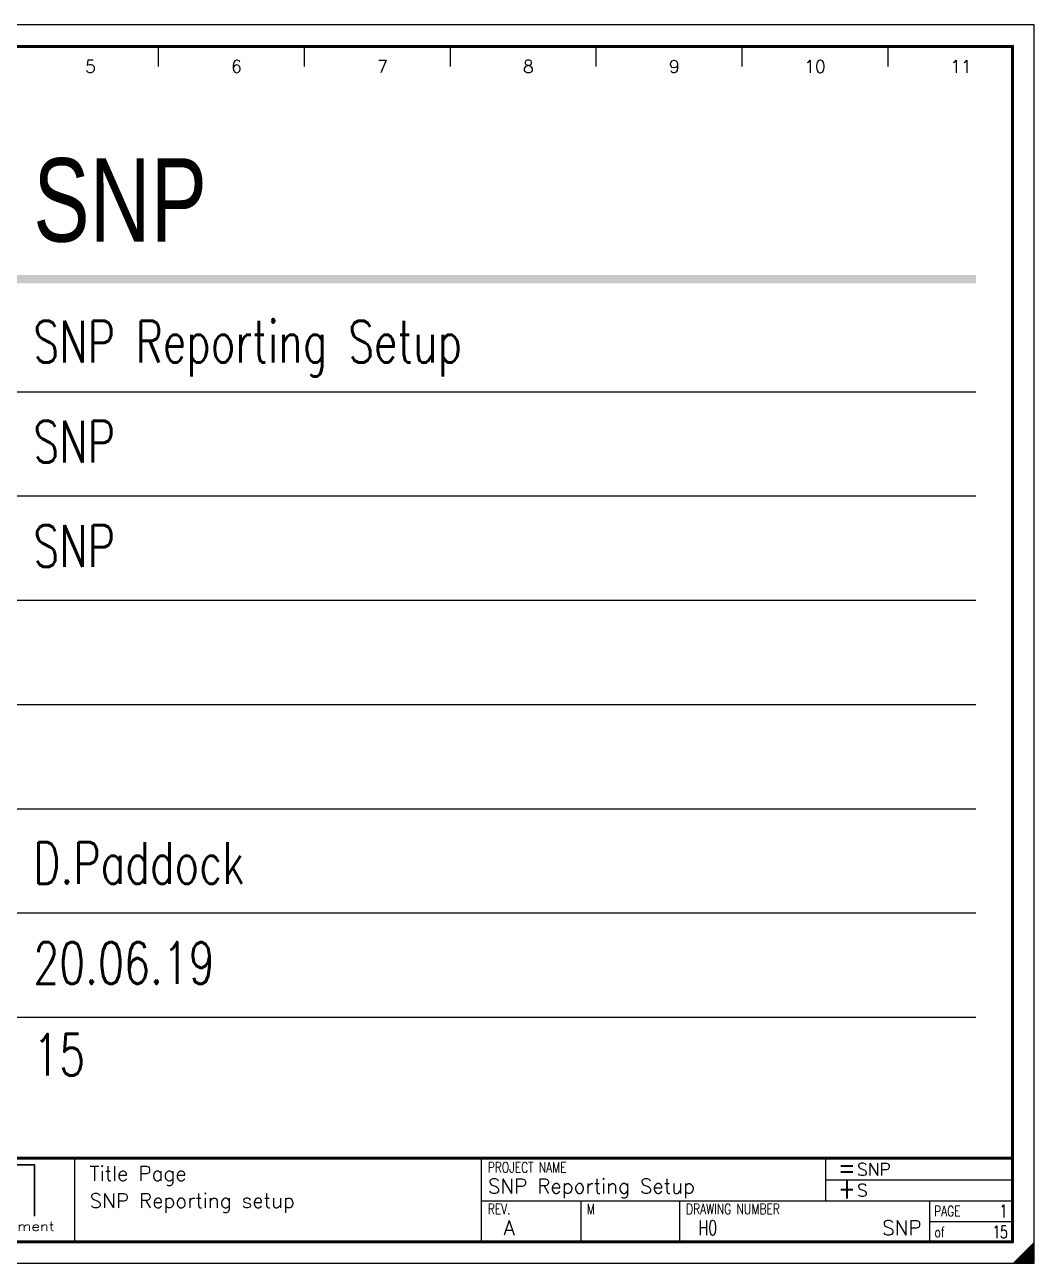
# Model space of a CAD drawing. Extents: x 0 to 420, y 0 to 297.
# Drawn here: x 178 to 420, y 0 to 297 of the extents above; entities that cross this region are included whole.
import ezdxf
from ezdxf.enums import TextEntityAlignment as Align

# ---------------------------------------------------------------- set-up
doc = ezdxf.new("R2010")
doc.units = 0
doc.header["$LTSCALE"] = 25
doc.layers.get('0').update_dxf_attribs({"linetype": 'CONTINUOUS'})
for name, color, linetype in [('255', 7, 'CONTINUOUS'), ('ECS_LEV_PG_FRAME', 7, 'CONTINUOUS'), ('ECS_LEV_PG_LADDER', 7, 'CONTINUOUS'), ('ECS_LEV_PH_DATA', 7, 'CONTINUOUS'), ('ECS_LEV_PH_LOGO', 7, 'CONTINUOUS'), ('ECS_LXV_TEXT', 7, 'CONTINUOUS')]:
    doc.layers.add(name, color=color, linetype=linetype)
doc.styles.add('ROMANS', font='ROMANS.SHX', dxfattribs={"oblique": 0.017453})
doc.styles.add('SANSSERIF', font='sas_____', dxfattribs={"width": 0.725, "height": 20})
doc.styles.get("Standard").update_dxf_attribs({"font": 'romans.shx'})

# ---------------------------------------------------------------- blocks, each defined once
blk = doc.blocks.new('__TEXT_')
blk = doc.blocks.new('__PHTEXT_')
blk = doc.blocks.new('osilogo')
at = {"layer": '255', "color": 7, "linetype": 'Continuous'}
for p, q in [((0.0252, 0.5096), (1.196, 0.5096)), ((0.0252, 0.5058), (1.1923, 0.5058)), ((1.1923, 0.5058), (1.1923, 0.1237)), ((1.196, 0.5096), (1.196, 0.1237)), ((1.1923, 0.1237), (1.196, 0.1237))]:
    blk.add_line(p, q, dxfattribs=at)
blk = doc.blocks.new('sylvania')
at = {"xscale": 32, "yscale": 32, "zscale": 32}
blk.add_blockref('osilogo', (2.02, 7.4), dxfattribs=at)
at = {"layer": 'ECS_LXV_TEXT', "color": 7, "linetype": 'Continuous'}
ref = blk.add_blockref('__TEXT_', (0, 0), dxfattribs=at)
ref.add_attrib('ECS_T_TEXT_0.0', 'Equipment Development', dxfattribs={"color": 7, "linetype": 'Continuous', "height": 2.2, "width": 1.2}).set_placement((2.44, 8.84), align=Align.MIDDLE_LEFT)
ref = blk.add_blockref('__TEXT_', (0, 0), dxfattribs=at)
ref.add_attrib('ECS_T_TEXT_0.0', 'H0', dxfattribs={"color": 7, "linetype": 'Continuous', "height": 3.5, "style": 'ROMANS', "width": 0.725}).set_placement((204, 8.5), align=Align.MIDDLE_RIGHT)

msp = doc.modelspace()

# ---------------------------------------------------------------- linework, layer by layer
at = {"layer": 'ECS_LEV_PG_FRAME', "color": 7, "linetype": 'Continuous'}
for p, q in [((420, 297), (0, 297)), ((420, 0), (420, 297)), ((0, 0), (420, 0))]:
    msp.add_line(p, q, dxfattribs=at)
at = {"layer": 'ECS_LEV_PG_LADDER', "linetype": 'Continuous'}
for p, q in [((210, 287), (210, 292)), ((245, 287), (245, 292)), ((280, 287), (280, 292)), ((315, 287), (315, 292)), ((350, 287), (350, 292)), ((385, 287), (385, 292))]:
    msp.add_line(p, q, dxfattribs=at)
at = {"layer": 'ECS_LEV_PH_DATA', "linetype": 'Continuous', "ltscale": 0.33}
for p, q in [((5, 292), (415, 292)), ((5, 291.8), (415, 291.8)), ((5, 291.6), (415, 291.6)), ((414.6, 5), (414.6, 292)), ((414.8, 5), (414.8, 292)), ((415, 5), (415, 292)), ((5, 25.4), (415, 25.4)), ((5, 25.2), (415, 25.2)), ((5, 25), (415, 25)), ((190, 5), (190, 25)), ((287.5, 5), (287.5, 25)), ((370, 15), (370, 25)), ((370, 20), (415, 20)), ((287.46, 15), (415, 15)), ((335, 5), (335, 15)), ((395, 5), (395, 15)), ((395, 10), (415, 10)), ((5, 5.4), (415, 5.4)), ((5, 5.2), (415, 5.2)), ((5, 5), (415, 5)), ((415, 0), (420, 5)), ((415.25, 0), (420, 4.75)), ((415.5, 0), (420, 4.5)), ((415.75, 0), (420, 4.25)), ((416, 0), (420, 4)), ((416.25, 0), (420, 3.75)), ((416.5, 0), (420, 3.5)), ((416.75, 0), (420, 3.25)), ((417, 0), (420, 3)), ((420, 0), (420, 5)), ((415, 0), (420, 0)), ((417.25, 0), (420, 2.75)), ((417.5, 0), (420, 2.5)), ((417.75, 0), (420, 2.25)), ((418, 0), (420, 2)), ((418.25, 0), (420, 1.75)), ((418.5, 0), (420, 1.5)), ((418.75, 0), (420, 1.25)), ((419, 0), (420, 1)), ((419.25, 0), (420, 0.75)), ((419.5, 0), (420, 0.5)), ((419.75, 0), (420, 0.25))]:
    msp.add_line(p, q, dxfattribs=at)
at = {"layer": 'ECS_LEV_PH_DATA', "linetype": 'Continuous'}
for p, q in [((28, 209), (406, 209)), ((28, 184), (406, 184)), ((28, 159), (406, 159)), ((28, 134), (406, 134)), ((28, 109), (406, 109)), ((28, 84), (406, 84)), ((28, 59), (406, 59))]:
    msp.add_line(p, q, dxfattribs=at)
at = {"layer": 'ECS_LEV_PH_DATA', "linetype": 'Continuous', "ltscale": 0.33}
msp.add_lwpolyline([(311.25, 15), (311.25, 5)], dxfattribs=at)
at = {"layer": 'ECS_LEV_PH_DATA', "ltscale": 0.33}
msp.add_solid([(28, 237), (406, 237), (28, 235), (406, 235)], dxfattribs=at)

# ---------------------------------------------------------------- block references
at = {"layer": 'ECS_LEV_PG_LADDER', "linetype": 'Continuous'}
ref = msp.add_blockref('__TEXT_', (70, 47), dxfattribs=at)
ref.add_attrib('?', '5', dxfattribs={"linetype": 'Continuous', "height": 3, "style": 'ROMANS'}).set_placement((195, 287), align=Align.MIDDLE_RIGHT)
ref = msp.add_blockref('__TEXT_', (105, 47), dxfattribs=at)
ref.add_attrib('?', '6', dxfattribs={"linetype": 'Continuous', "height": 3, "style": 'ROMANS'}).set_placement((230, 287), align=Align.MIDDLE_RIGHT)
ref = msp.add_blockref('__TEXT_', (140, 47), dxfattribs=at)
ref.add_attrib('?', '7', dxfattribs={"linetype": 'Continuous', "height": 3, "style": 'ROMANS'}).set_placement((265, 287), align=Align.MIDDLE_RIGHT)
ref = msp.add_blockref('__TEXT_', (175, 47), dxfattribs=at)
ref.add_attrib('?', '8', dxfattribs={"linetype": 'Continuous', "height": 3, "style": 'ROMANS'}).set_placement((300, 287), align=Align.MIDDLE_RIGHT)
ref = msp.add_blockref('__TEXT_', (210, 47), dxfattribs=at)
ref.add_attrib('?', '9', dxfattribs={"linetype": 'Continuous', "height": 3, "style": 'ROMANS'}).set_placement((335, 287), align=Align.MIDDLE_RIGHT)
ref = msp.add_blockref('__TEXT_', (245, 47), dxfattribs=at)
ref.add_attrib('?', '10', dxfattribs={"linetype": 'Continuous', "height": 3, "style": 'ROMANS'}).set_placement((370, 287), align=Align.MIDDLE_RIGHT)
ref = msp.add_blockref('__TEXT_', (280, 47), dxfattribs=at)
ref.add_attrib('?', '11', dxfattribs={"linetype": 'Continuous', "height": 3, "style": 'ROMANS'}).set_placement((405, 287), align=Align.MIDDLE_RIGHT)
at = {"layer": 'ECS_LEV_PH_DATA', "linetype": 'Continuous'}
ref = msp.add_blockref('__PHTEXT_', (0, 0), dxfattribs=at)
ref.add_attrib('?title02_0.0', 'SNP', dxfattribs={"height": 20, "style": 'SANSSERIF', "width": 0.725}).set_placement((180, 255), align=Align.MIDDLE_LEFT)
ref = msp.add_blockref('__PHTEXT_', (0, 0), dxfattribs=at)
ref.add_attrib('?title01_0.0', 'SNP Reporting Setup', dxfattribs={"height": 10, "style": 'ROMANS', "width": 0.725}).set_placement((180, 221), align=Align.MIDDLE_LEFT)
ref = msp.add_blockref('__PHTEXT_', (0, 0), dxfattribs=at)
ref.add_attrib('?install_0.0', 'SNP', dxfattribs={"height": 10, "style": 'ROMANS', "width": 0.725}).set_placement((180, 197), align=Align.MIDDLE_LEFT)
ref = msp.add_blockref('__PHTEXT_', (0, 0), dxfattribs=at)
ref.add_attrib('?project_0.0', 'SNP', dxfattribs={"height": 10, "style": 'ROMANS', "width": 0.725}).set_placement((180, 172), align=Align.MIDDLE_LEFT)
ref = msp.add_blockref('__PHTEXT_', (0, 0), dxfattribs=at)
ref.add_attrib('?pgdescr04_0.0', 'D.Paddock', dxfattribs={"height": 10, "style": 'ROMANS', "width": 0.725}).set_placement((180, 96), align=Align.MIDDLE_LEFT)
ref = msp.add_blockref('__PHTEXT_', (0, 0), dxfattribs=at)
ref.add_attrib('?pgdescr02_0.0', '20.06.19', dxfattribs={"height": 10, "style": 'ROMANS', "width": 0.725}).set_placement((180, 72), align=Align.MIDDLE_LEFT)
ref = msp.add_blockref('__PHTEXT_', (0, 0), dxfattribs=at)
ref.add_attrib('?inpgno_0.0', '15', dxfattribs={"height": 10, "style": 'ROMANS', "width": 0.725}).set_placement((180, 50), align=Align.MIDDLE_LEFT)
ref = msp.add_blockref('__PHTEXT_', (0, 0), dxfattribs=at)
ref.add_attrib('ECS_T_TEXT_0.1', 'PROJECT NAME', dxfattribs={"height": 2.5, "style": 'ROMANS', "width": 0.75}).set_placement((289, 23), align=Align.MIDDLE_LEFT)
ref = msp.add_blockref('__PHTEXT_', (0, 0), dxfattribs=at)
ref.add_attrib('?install_0.0', 'SNP', dxfattribs={"height": 3, "style": 'ROMANS'}).set_placement((377.5, 22.5), align=Align.MIDDLE_LEFT)
ref = msp.add_blockref('__PHTEXT_', (0, 0), dxfattribs=at)
ref.add_attrib('?pgdescr01_0.0', 'Title Page', dxfattribs={"height": 3.5, "style": 'ROMANS'}).set_placement((193.5, 21.5), align=Align.MIDDLE_LEFT)
at = {"layer": 'ECS_LEV_PH_DATA', "linetype": 'Continuous', "ltscale": 0.33}
ref = msp.add_blockref('__TEXT_', (0, 330), dxfattribs=at)
ref.add_attrib('ECS_T_TEXT_0.0', '=', dxfattribs={"linetype": 'Continuous', "height": 5, "style": 'ROMANS', "width": 0.75}).set_placement((373, 23), align=Align.MIDDLE_LEFT)
at = {"layer": 'ECS_LEV_PH_DATA', "linetype": 'Continuous'}
ref = msp.add_blockref('__PHTEXT_', (0, 0), dxfattribs=at)
ref.add_attrib('?title01_0.0', 'SNP Reporting Setup', dxfattribs={"height": 3.5, "style": 'ROMANS'}).set_placement((289, 18.5), align=Align.MIDDLE_LEFT)
at = {"layer": 'ECS_LEV_PH_DATA', "linetype": 'Continuous', "ltscale": 0.33}
ref = msp.add_blockref('__TEXT_', (0, 330), dxfattribs=at)
ref.add_attrib('ECS_T_TEXT_0.0', '+', dxfattribs={"linetype": 'Continuous', "height": 5, "style": 'ROMANS', "width": 0.75}).set_placement((373, 18), align=Align.MIDDLE_LEFT)
at = {"layer": 'ECS_LEV_PH_DATA', "linetype": 'Continuous'}
ref = msp.add_blockref('__PHTEXT_', (0, 0), dxfattribs=at)
ref.add_attrib('?location_0.0', 'S', dxfattribs={"height": 3, "style": 'ROMANS'}).set_placement((377.5, 17.5), align=Align.MIDDLE_LEFT)
ref = msp.add_blockref('__PHTEXT_', (0, 0), dxfattribs=at)
ref.add_attrib('?pgdescr08_0.0', 'SNP Reporting setup', dxfattribs={"height": 3.5, "style": 'ROMANS'}).set_placement((193.5, 15), align=Align.MIDDLE_LEFT)
ref = msp.add_blockref('__PHTEXT_', (0, 0), dxfattribs=at)
ref.add_attrib('ECS_T_TEXT_0.1', 'REV.', dxfattribs={"height": 2.5, "style": 'ROMANS', "width": 0.75}).set_placement((289, 13), align=Align.MIDDLE_LEFT)
at = {"layer": 'ECS_LEV_PH_DATA', "linetype": 'Continuous', "ltscale": 0.33}
ref = msp.add_blockref('__TEXT_', (0, 330), dxfattribs=at)
ref.add_attrib('ECS_T_TEXT_0.0', 'M', dxfattribs={"linetype": 'Continuous', "height": 2.5, "style": 'ROMANS', "width": 0.75}).set_placement((312.75, 13), align=Align.MIDDLE_LEFT)
at = {"layer": 'ECS_LEV_PH_DATA', "linetype": 'Continuous'}
ref = msp.add_blockref('__PHTEXT_', (0, 0), dxfattribs=at)
ref.add_attrib('ECS_T_TEXT_0.1', 'DRAWING NUMBER', dxfattribs={"height": 2.5, "style": 'ROMANS', "width": 0.75}).set_placement((336.5, 13), align=Align.MIDDLE_LEFT)
ref = msp.add_blockref('__PHTEXT_', (0, 0), dxfattribs=at)
ref.add_attrib('ECS_T_TEXT_0.1', 'PAGE', dxfattribs={"height": 2.5, "style": 'ROMANS', "width": 0.75}).set_placement((396, 12.5), align=Align.MIDDLE_LEFT)
ref = msp.add_blockref('__PHTEXT_', (0, 0), dxfattribs=at)
ref.add_attrib('?page_0.0', '1', dxfattribs={"height": 3, "style": 'ROMANS', "width": 0.7}).set_placement((413.5, 12.5), align=Align.MIDDLE_RIGHT)
ref = msp.add_blockref('__PHTEXT_', (0, 0), dxfattribs=at)
ref.add_attrib('?pgdescr12_0.0', 'A', dxfattribs={"height": 3.5, "style": 'ROMANS'}).set_placement((292.75, 8.5), align=Align.MIDDLE_LEFT)
ref = msp.add_blockref('__PHTEXT_', (0, 0), dxfattribs=at)
ref.add_attrib('?project_0.0', 'SNP', dxfattribs={"height": 3.5, "style": 'ROMANS'}).set_placement((392.98, 8.5), align=Align.MIDDLE_RIGHT)
ref = msp.add_blockref('__PHTEXT_', (0, 0), dxfattribs=at)
ref.add_attrib('?inpgno_0.0', '15', dxfattribs={"height": 3, "style": 'ROMANS', "width": 0.7}).set_placement((413.62, 7.5), align=Align.MIDDLE_RIGHT)
ref = msp.add_blockref('__PHTEXT_', (0, 0), dxfattribs=at)
ref.add_attrib('ECS_T_TEXT_0.1', 'of', dxfattribs={"height": 2.5, "style": 'ROMANS', "width": 0.75}).set_placement((396.08, 7.5), align=Align.MIDDLE_LEFT)
at = {"layer": 'ECS_LEV_PH_LOGO', "color": 7}
msp.add_blockref('sylvania', (140, 0), dxfattribs=at)

doc.saveas('drawing.dxf')
